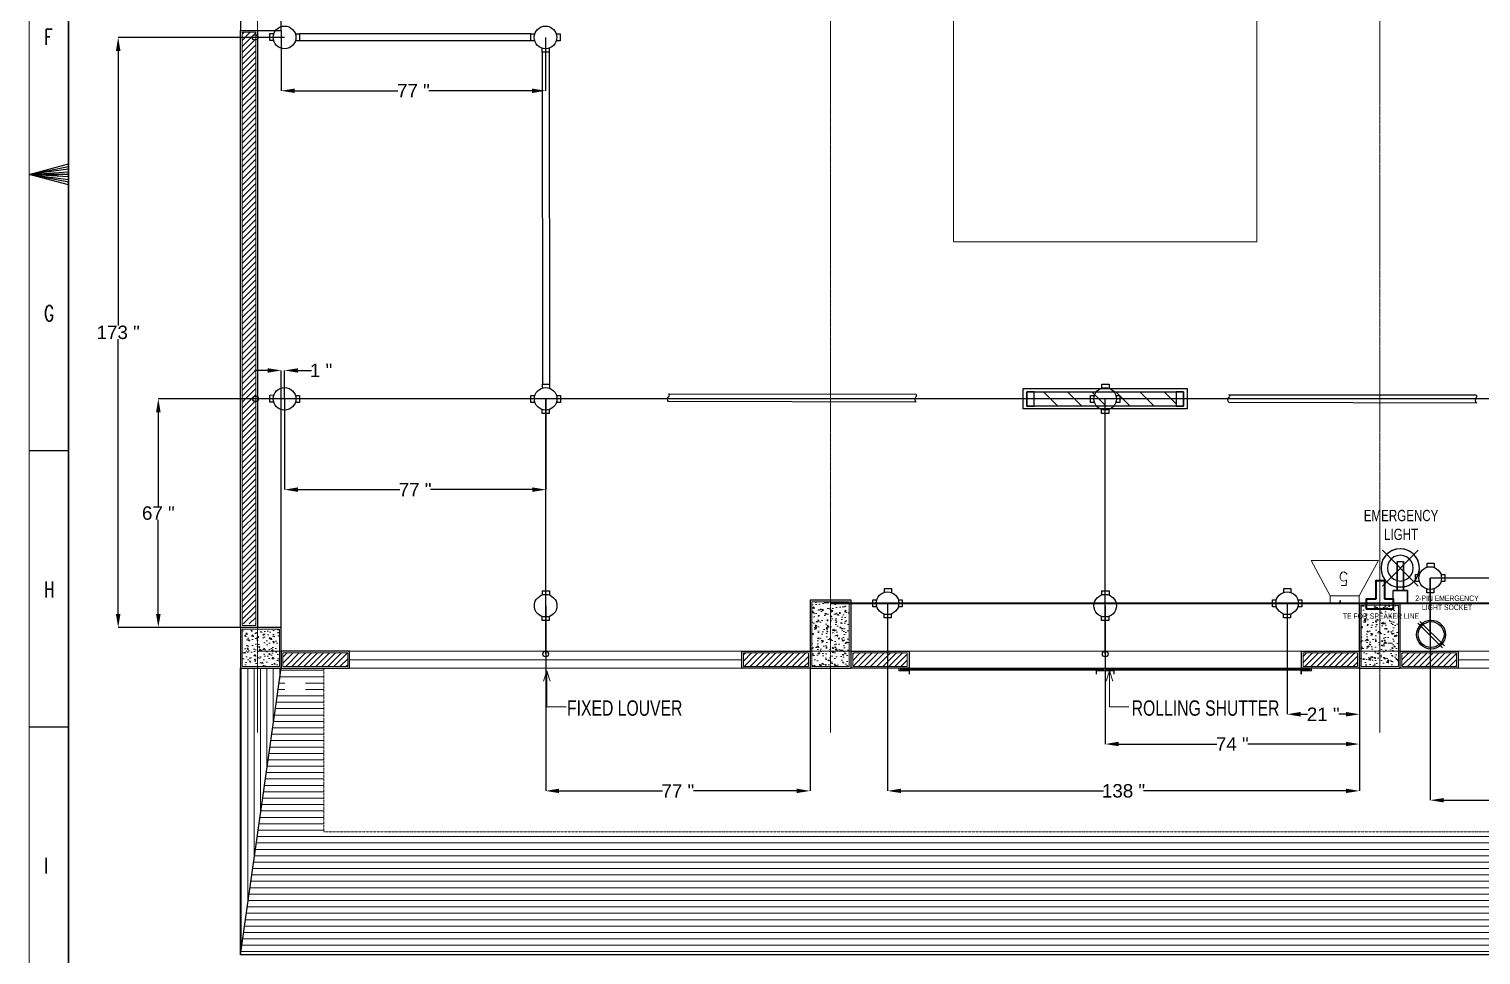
# Model space of a CAD drawing. Header units: inches. Extents: x -49881 to 95347, y -45374 to 27845.
# Drawn here: x 1658 to 12468, y -36293 to -29396 of the extents above; entities that cross this region are included whole.
import ezdxf

# ---------------------------------------------------------------- set-up
doc = ezdxf.new("R2010")
doc.units = ezdxf.units.IN
doc.header["$MEASUREMENT"] = 0
doc.linetypes.add('DASH', pattern=[0.35, 0.25, -0.1])
doc.linetypes.add('PHANTOMX2', pattern=[5, 2.5, -0.5, 0.5, -0.5, 0.5, -0.5])
doc.layers.get('Defpoints').update_dxf_attribs({"lineweight": 0})
for name, color, linetype in [('Cables', 7, 'Continuous'), ('COLLUM', 1, 'Continuous'), ('Layer 1', 7, 'Continuous'), ('Lights', 7, 'Continuous'), ('PVC Conduits and Circular Boxes', 7, 'Continuous'), ('Sockets', 7, 'Continuous'), ('wall 05', 3, 'Continuous')]:
    doc.layers.add(name, color=color, linetype=linetype)
for name, color, linetype, lineweight in [('dim-8', 18, 'Continuous', 15), ('DOOR', 115, 'Continuous', 15), ('FLOORTILE', 40, 'Continuous', 9), ('Glass', 142, 'Continuous', 9), ('grid', 9, 'Continuous', 13), ('HACTH', 8, 'Continuous', 9), ('Parapet', 253, 'Continuous', 15), ('Plaster Line', 9, 'Continuous', 15), ('R_Hatch', 8, 'Continuous', 9), ('Sunshed', 5, 'Continuous', 15), ('Text', 252, 'Continuous', 15)]:
    doc.layers.add(name, color=color, linetype=linetype, lineweight=lineweight)
doc.styles.get("Standard").update_dxf_attribs({"font": 'arial.ttf'})
doc.styles.add('Swiss721', font='swisscl.ttf')
doc.styles.add('TEG BORDER', font='txt_qlt.shx', dxfattribs={"width": 0.7, "bigfont": 'hztxt.shx'})
doc.dimstyles.get("Standard").update_dxf_attribs({"dimtxt": 100, "dimasz": 100, "dimexe": 0.18, "dimexo": 0.0625, "dimgap": 0.09, "dimtad": 0, "dimtih": 1, "dimtoh": 1, "dimdec": 0, "dimlfac": 0.03937, "dimzin": 0, "dimdsep": 46, "dimtxsty": 'Standard', "dimcen": 0.09, "dimclrd": 5, "dimclre": 5, "dimclrt": 256, "dimadec": 0, "dimazin": 0, "dimtfac": 1, "dimtdec": 0, "dimtofl": 0, "dimtmove": 0, "dimatfit": 3, "dimfxl": 1, "dimtolj": 1, "dimtzin": 0, "dimarcsym": 0})
pattern_1 = [(90, (-3416045.57, -4416529.553), (-47.625, 8e-15), [])]
pattern_2 = [(45, (-3822418.45, -4352115.745), (-22.4506403, 22.4506403), [])]

# ---------------------------------------------------------------- blocks, each defined once
blk = doc.blocks.new('240 BORDER A2')
at = {"linetype": 'Continuous'}
blk.add_line((5, 415), (5, 5), dxfattribs=at)
for p, q in [((5, 210), (0, 210)), ((1.25, 210), (3.75, 210)), ((0, 175), (5, 175)), ((0, 140), (5, 140))]:
    blk.add_line(p, q)
at = {"color": 5, "lineweight": 15}
blk.add_lwpolyline([(0, 420), (594, 420), (594, 0), (0, 0)], close=True, dxfattribs=at)
blk.add_lwpolyline([(5, 415), (589, 415), (589, 5), (5, 5)], close=True)
blk.add_lwpolyline([(0, 210), (5, 211.34), (5, 208.66), (0, 210), (5, 211), (5, 210.67), (0, 210), (5, 210.33), (5, 209.67), (0, 210), (5, 209.33), (5, 209), (0, 210)])
at = {"char_height": 2, "width": 2, "attachment_point": 1, "style": 'TEG BORDER'}
for s, insert in [('F', (1.91, 228.39)), ('G', (1.91, 193.39)), ('H', (1.91, 158.39)), ('I', (1.91, 123.39))]:
    blk.add_mtext(s, dxfattribs=dict(at, insert=insert))
blk = doc.blocks.new('*D198')
at = {"color": 5, "lineweight": -2, "transparency": 16777216}
for p, q in [((12091, -33486), (12091, -35140)), ((15652, -33650), (15652, -35140)), ((12191, -35140), (13722, -35140)), ((15552, -35140), (14022, -35140))]:
    blk.add_line(p, q, dxfattribs=at)
at = {"color": 5, "transparency": 16777216}
for points in [[(12191, -35124), (12191, -35157), (12091, -35140)], [(15552, -35124), (15552, -35157), (15652, -35140)]]:
    blk.add_solid(points, dxfattribs=at)
at = {"layer": 'Defpoints', "color": 0, "transparency": 16777216}
for p in [(12091, -33486), (15652, -33650), (15652, -35140)]:
    blk.add_point(p, dxfattribs=at)
at = {"transparency": 16777216, "insert": (13872, -35140), "char_height": 100, "attachment_point": 5}
blk.add_mtext('\\A1;140 "', dxfattribs=at)
blk = doc.blocks.new('*D199')
at = {"color": 5, "lineweight": -2, "transparency": 16777216}
for p, q in [((11025, -33673), (11025, -34500)), ((11563, -33675), (11563, -34500)), ((11125, -34500), (11177, -34500)), ((11463, -34500), (11410, -34500))]:
    blk.add_line(p, q, dxfattribs=at)
at = {"color": 5, "transparency": 16777216}
for points in [[(11125, -34483), (11125, -34517), (11025, -34500)], [(11463, -34483), (11463, -34517), (11563, -34500)]]:
    blk.add_solid(points, dxfattribs=at)
at = {"layer": 'Defpoints', "color": 0, "transparency": 16777216}
for p in [(11025, -33673), (11563, -33675), (11025, -34500)]:
    blk.add_point(p, dxfattribs=at)
at = {"transparency": 16777216, "insert": (11294, -34500), "char_height": 100, "attachment_point": 5}
blk.add_mtext('\\A1;21 "', dxfattribs=at)
blk = doc.blocks.new('*D200')
at = {"color": 5, "lineweight": -2, "transparency": 16777216}
for p, q in [((9671, -33692), (9671, -34722)), ((11563, -33675), (11563, -34722)), ((9771, -34722), (10501, -34722)), ((11463, -34722), (10732, -34722))]:
    blk.add_line(p, q, dxfattribs=at)
at = {"color": 5, "transparency": 16777216}
for points in [[(9771, -34705), (9771, -34738), (9671, -34722)], [(11463, -34705), (11463, -34738), (11563, -34722)]]:
    blk.add_solid(points, dxfattribs=at)
at = {"layer": 'Defpoints', "color": 0, "transparency": 16777216}
for p in [(9671, -33691), (11563, -33675), (11563, -34722)]:
    blk.add_point(p, dxfattribs=at)
at = {"transparency": 16777216, "insert": (10617, -34722), "char_height": 100, "attachment_point": 5}
blk.add_mtext('\\A1;74 "', dxfattribs=at)
blk = doc.blocks.new('*D201')
at = {"color": 5, "lineweight": -2, "transparency": 16777216}
for p, q in [((8051, -33673), (8051, -35071)), ((11563, -33675), (11563, -35071)), ((8151, -35071), (9657, -35071)), ((11463, -35071), (9957, -35071))]:
    blk.add_line(p, q, dxfattribs=at)
at = {"color": 5, "transparency": 16777216}
for points in [[(8151, -35054), (8151, -35087), (8051, -35071)], [(11463, -35054), (11463, -35087), (11563, -35071)]]:
    blk.add_solid(points, dxfattribs=at)
at = {"layer": 'Defpoints', "color": 0, "transparency": 16777216}
for p in [(8051, -33673), (11563, -33675), (11563, -35071)]:
    blk.add_point(p, dxfattribs=at)
at = {"transparency": 16777216, "insert": (9807, -35071), "char_height": 100, "attachment_point": 5}
blk.add_mtext('\\A1;138 "', dxfattribs=at)
blk = doc.blocks.new('*D202')
at = {"color": 5, "lineweight": -2, "transparency": 16777216}
for p, q in [((5505, -33692), (5505, -35071)), ((7473, -33650), (7473, -35071)), ((5605, -35071), (6374, -35071)), ((7373, -35071), (6605, -35071))]:
    blk.add_line(p, q, dxfattribs=at)
at = {"color": 5, "transparency": 16777216}
for points in [[(5605, -35054), (5605, -35087), (5505, -35071)], [(7373, -35054), (7373, -35087), (7473, -35071)]]:
    blk.add_solid(points, dxfattribs=at)
at = {"layer": 'Defpoints', "color": 0, "transparency": 16777216}
for p in [(5505, -33691), (7473, -33650), (7473, -35071)]:
    blk.add_point(p, dxfattribs=at)
at = {"transparency": 16777216, "insert": (6489, -35071), "char_height": 100, "attachment_point": 5}
blk.add_mtext('\\A1;77 "', dxfattribs=at)
blk = doc.blocks.new('*D203')
at = {"color": 5, "lineweight": -2, "transparency": 16777216}
for p, q in [((3561, -32151), (2621, -32151)), ((2621, -32251), (2621, -32951)), ((2621, -33753), (2621, -33053)), ((3536, -33853), (2621, -33853))]:
    blk.add_line(p, q, dxfattribs=at)
at = {"color": 5, "transparency": 16777216}
for points in [[(2604, -32251), (2638, -32251), (2621, -32151)], [(2604, -33753), (2638, -33753), (2621, -33853)]]:
    blk.add_solid(points, dxfattribs=at)
at = {"layer": 'Defpoints', "color": 0, "transparency": 16777216}
for p in [(2621, -32151), (3561, -32151), (3536, -33853)]:
    blk.add_point(p, dxfattribs=at)
at = {"transparency": 16777216, "insert": (2621, -33002), "char_height": 100, "attachment_point": 5}
blk.add_mtext('\\A1;67 "', dxfattribs=at)
blk = doc.blocks.new('*D204')
at = {"color": 5, "lineweight": -2, "transparency": 16777216}
for p, q in [((3561, -29459), (2322, -29459)), ((2322, -29559), (2322, -31604)), ((2322, -33753), (2322, -31707)), ((3536, -33853), (2322, -33853))]:
    blk.add_line(p, q, dxfattribs=at)
at = {"color": 5, "transparency": 16777216}
for points in [[(2305, -29559), (2339, -29559), (2322, -29459)], [(2305, -33753), (2339, -33753), (2322, -33853)]]:
    blk.add_solid(points, dxfattribs=at)
at = {"layer": 'Defpoints', "color": 0, "transparency": 16777216}
for p in [(3561, -29459), (2322, -33853), (3536, -33853)]:
    blk.add_point(p, dxfattribs=at)
at = {"transparency": 16777216, "insert": (2322, -31656), "char_height": 100, "attachment_point": 5}
blk.add_mtext('\\A1;173 "', dxfattribs=at)
blk = doc.blocks.new('*D209')
at = {"color": 5, "lineweight": -2, "transparency": 16777216}
for p, q in [((3536, -29408), (3536, -29856)), ((5504, -29459), (5504, -29856)), ((3636, -29856), (4405, -29856)), ((5404, -29856), (4636, -29856))]:
    blk.add_line(p, q, dxfattribs=at)
at = {"color": 5, "transparency": 16777216}
for points in [[(3636, -29840), (3636, -29873), (3536, -29856)], [(5404, -29840), (5404, -29873), (5504, -29856)]]:
    blk.add_solid(points, dxfattribs=at)
at = {"layer": 'Defpoints', "color": 0, "transparency": 16777216}
for p in [(3536, -29408), (5504, -29459), (5504, -29856)]:
    blk.add_point(p, dxfattribs=at)
at = {"transparency": 16777216, "insert": (4520, -29856), "char_height": 100, "attachment_point": 5}
blk.add_mtext('\\A1;77 "', dxfattribs=at)
blk = doc.blocks.new('*D210')
at = {"color": 5, "lineweight": -2, "transparency": 16777216}
for p, q in [((3561, -32151), (3561, -32827)), ((5505, -32151), (5505, -32827)), ((3661, -32827), (4418, -32827)), ((5405, -32827), (4648, -32827))]:
    blk.add_line(p, q, dxfattribs=at)
at = {"color": 5, "transparency": 16777216}
for points in [[(3661, -32810), (3661, -32844), (3561, -32827)], [(5405, -32810), (5405, -32844), (5505, -32827)]]:
    blk.add_solid(points, dxfattribs=at)
at = {"layer": 'Defpoints', "color": 0, "transparency": 16777216}
for p in [(3561, -32151), (5505, -32151), (5505, -32827)]:
    blk.add_point(p, dxfattribs=at)
at = {"transparency": 16777216, "insert": (4533, -32827), "char_height": 100, "attachment_point": 5}
blk.add_mtext('\\A1;77 "', dxfattribs=at)
blk = doc.blocks.new('*D211')
at = {"color": 5, "lineweight": -2, "transparency": 16777216}
for p, q in [((3436, -31939), (3336, -31939)), ((3536, -33853), (3536, -31939)), ((3561, -32151), (3561, -31939)), ((3661, -31939), (3761, -31939))]:
    blk.add_line(p, q, dxfattribs=at)
at = {"color": 5, "transparency": 16777216}
for points in [[(3436, -31923), (3436, -31956), (3536, -31939)], [(3661, -31923), (3661, -31956), (3561, -31939)]]:
    blk.add_solid(points, dxfattribs=at)
at = {"layer": 'Defpoints', "color": 0, "transparency": 16777216}
for p in [(3536, -31939), (3561, -32151), (3536, -33853)]:
    blk.add_point(p, dxfattribs=at)
at = {"transparency": 16777216, "insert": (3833, -31939), "char_height": 100, "attachment_point": 5}
blk.add_mtext('\\A1;1 "', dxfattribs=at)

msp = doc.modelspace()

# ---------------------------------------------------------------- hatches: boundary and pattern name
at = {"layer": 'HACTH', "lineweight": 0}
h = msp.add_hatch(dxfattribs=at)
h.set_pattern_fill('ANSI31', color=256, scale=254, style=0)
h.set_pattern_definition([(45, (-3818684.65, -4388384.025), (-22.4506403, 22.4506403), [])])
h.paths.add_polyline_path([(3244.3, -29090.3), (3345.9, -29090.3), (3345.9, -25166), (3244.3, -25166)])
h.paths.add_polyline_path([(3244.3, -33827.4), (3345.9, -33827.4), (3345.9, -29420.5), (3244.3, -29420.5)])
h = msp.add_hatch(dxfattribs=at)
h.set_pattern_fill('AR-CONC', color=256, scale=12.7, style=0)
h.set_pattern_definition([(50, (-3427018.37, -4416529.55), (91.0920432, -7.9695211), [9.525, -104.775]), (355, (-3427018.37, -4416529.55), (-17.6214194, 95.528401), [7.62, -83.82]), (100.4514, (-3427010.78, -4416530.22), (73.4706915, 87.5588218), [8.0950041, -89.0450482]), (46.1842, (-3427018.37, -4416504.15), (135.5396132, -21.0209148), [14.2875, -157.1625]), (96.6356, (-3427007.07, -4416505.9), (118.7021636, 123.7129696), [12.1425066, -133.567551]), (351.1842, (-3427018.37, -4416504.15), (118.702067, 123.7130623), [11.43, -125.73]), (21, (-3427005.67, -4416510.5), (75.8071956, -51.1325991), [9.525, -104.775]), (326, (-3427005.67, -4416510.5), (30.9010472, 92.0940557), [7.62, -83.82]), (71.4514, (-3426999.35, -4416514.76), (106.7082738, 40.9613731), [8.0950041, -89.0450482]), (37.5, (-3427018.368, -4416529.553), (1.54430163, 42.27751944), [0, -82.804, 0, -85.09, 0, -84.1375]), (7.5, (-3427018.37, -4416529.553), (33.40983126, 50.0902874), [0, -48.514, 0, -80.899, 0, -32.0675]), (327.5, (-3427046.69, -4416529.553), (67.7954494, -2.8644687), [0, -31.75, 0, -99.06, 0, -131.445]), (317.5, (-3427059.39, -4416529.553), (74.0646435, 12.71333276), [0, -41.275, 0, -65.786, 0, -93.345])])
h.paths.add_polyline_path([(7486.1, -34144.9), (7765.5, -34144.9), (7765.5, -33662.3), (7486.1, -33662.3)])
h = msp.add_hatch(dxfattribs=at)
h.set_pattern_fill('AR-CONC', color=256, scale=12.7, style=0)
h.set_pattern_definition([(50, (-3422928.97, -4416478.75), (91.0920432, -7.9695211), [9.525, -104.775]), (355, (-3422928.97, -4416478.75), (-17.6214194, 95.528401), [7.62, -83.82]), (100.4514, (-3422921.38, -4416479.42), (73.4706915, 87.5588218), [8.0950041, -89.0450482]), (46.1842, (-3422928.97, -4416453.35), (135.5396132, -21.0209148), [14.2875, -157.1625]), (96.6356, (-3422917.67, -4416455.1), (118.7021636, 123.7129696), [12.1425066, -133.567551]), (351.1842, (-3422928.97, -4416453.35), (118.702067, 123.7130623), [11.43, -125.73]), (21, (-3422916.27, -4416459.7), (75.8071956, -51.1325991), [9.525, -104.775]), (326, (-3422916.27, -4416459.7), (30.9010472, 92.0940557), [7.62, -83.82]), (71.4514, (-3422909.95, -4416463.96), (106.7082738, 40.9613731), [8.0950041, -89.0450482]), (37.5, (-3422928.968, -4416478.753), (1.54430163, 42.27751944), [0, -82.804, 0, -85.09, 0, -84.1375]), (7.5, (-3422928.97, -4416478.753), (33.40983126, 50.0902874), [0, -48.514, 0, -80.899, 0, -32.0675]), (327.5, (-3422957.29, -4416478.753), (67.7954494, -2.8644687), [0, -31.75, 0, -99.06, 0, -131.445]), (317.5, (-3422969.99, -4416478.753), (74.0646435, 12.71333276), [0, -41.275, 0, -65.786, 0, -93.345])])
h.paths.add_polyline_path([(11575.5, -34144.9), (11854.9, -34144.9), (11854.9, -33687.7), (11575.5, -33687.7)])
h = msp.add_hatch(dxfattribs=at)
h.set_pattern_fill('AR-CONC', color=256, scale=12.7, style=0)
h.set_pattern_definition([(50, (-3416045.57, -4416529.55), (91.0920432, -7.9695211), [9.525, -104.775]), (355, (-3416045.57, -4416529.55), (-17.6214194, 95.528401), [7.62, -83.82]), (100.4514, (-3416037.98, -4416530.22), (73.4706915, 87.5588218), [8.0950041, -89.0450482]), (46.1842, (-3416045.57, -4416504.15), (135.5396132, -21.0209148), [14.2875, -157.1625]), (96.6356, (-3416034.27, -4416505.9), (118.7021636, 123.7129696), [12.1425066, -133.567551]), (351.1842, (-3416045.57, -4416504.15), (118.702067, 123.7130623), [11.43, -125.73]), (21, (-3416032.87, -4416510.5), (75.8071956, -51.1325991), [9.525, -104.775]), (326, (-3416032.87, -4416510.5), (30.9010472, 92.0940557), [7.62, -83.82]), (71.4514, (-3416026.55, -4416514.76), (106.7082738, 40.9613731), [8.0950041, -89.0450482]), (37.5, (-3416045.568, -4416529.553), (1.54430163, 42.27751944), [0, -82.804, 0, -85.09, 0, -84.1375]), (7.5, (-3416045.57, -4416529.553), (33.40983126, 50.0902874), [0, -48.514, 0, -80.899, 0, -32.0675]), (327.5, (-3416073.89, -4416529.553), (67.7954494, -2.8644687), [0, -31.75, 0, -99.06, 0, -131.445]), (317.5, (-3416086.59, -4416529.553), (74.0646435, 12.71333276), [0, -41.275, 0, -65.786, 0, -93.345])])
h.paths.add_polyline_path([(3523.7, -33865.5), (3244.3, -33865.5), (3244.3, -34144.9), (3523.7, -34144.9)])
h = msp.add_hatch(dxfattribs=at)
h.set_pattern_fill('ANSI31', color=256, scale=254, style=0)
h.set_pattern_definition(pattern_2)
h.paths.add_polyline_path([(3549.1, -34043.3), (3549.1, -34144.9), (4031.7, -34144.9), (4031.7, -34043.3)])
h.paths.add_polyline_path([(6978.1, -34043.3), (6978.1, -34144.9), (7460.7, -34144.9), (7460.7, -34043.3)])
h = msp.add_hatch(dxfattribs=at)
h.set_pattern_fill('ANSI31', color=256, scale=254, style=0)
h.set_pattern_definition(pattern_2)
h.paths.add_polyline_path([(8197.3, -34144.9), (8197.3, -34043.3), (7790.9, -34043.3), (7790.9, -34144.9)])
h.paths.add_polyline_path([(11550.1, -34144.9), (11550.1, -34043.3), (11143.7, -34043.3), (11143.7, -34144.9)])
h.paths.add_polyline_path([(11880.3, -34043.3), (11880.3, -34144.9), (12286.7, -34144.9), (12286.7, -34043.3)])
h.paths.add_polyline_path([(15639.5, -34144.9), (15639.5, -34043.3), (15233.1, -34043.3), (15233.1, -34144.9)])
h.paths.add_polyline_path([(16896.8, -34144.9), (16896.8, -34043.3), (15969.7, -34043.3), (15969.7, -34144.9)])
h.paths.add_polyline_path([(18954.2, -34043.3), (18954.2, -34144.9), (19881.3, -34144.9), (19881.3, -34043.3)])
h.paths.add_polyline_path([(22954.7, -34043.3), (22954.7, -34144.9), (24072.3, -34144.9), (24072.3, -34043.3)])
h = msp.add_hatch(dxfattribs=at)
h.set_pattern_fill('ANSI31', color=256, scale=381, angle=45, style=0)
h.set_pattern_definition(pattern_1)
h.paths.add_polyline_path([(3536.4, -34157.6), (3231.6, -34157.6), (3231.6, -36291.2)])
at = {"layer": 'Lights'}
h = msp.add_hatch(dxfattribs=at)
h.set_pattern_fill('ANSI31', color=256, scale=1016, angle=270)
h.set_pattern_definition([(315, (7066.06, -26360.96), (89.8026, 89.8026), [])])
h.paths.add_polyline_path([(10199, -32204.3), (10199, -32097.6), (9142.1, -32097.6), (9142.1, -32204.3)])
at = {"layer": 'R_Hatch', "lineweight": 0}
h = msp.add_hatch(dxfattribs=at)
h.set_pattern_fill('ANSI31', color=256, scale=381, angle=315, style=0)
h.set_pattern_definition([(0, (-3568904.924, -4389145.487), (1e-14, 47.625), [])])
h.paths.add_polyline_path([(13038.4, -36291.2), (13038.4, -35376.8), (3853.9, -35376.8), (3853.9, -34157.6), (3536.4, -34157.6), (3231.6, -36291.2)])
h.paths.add_polyline_path([(23767.5, -36291.2), (23462.7, -34157.6), (23272.2, -34157.6), (23272.2, -35376.8), (13105.9, -35376.8), (12970.9, -36291.2)])
h.paths.add_polyline_path([(3562.7, -34358.7), (3562.7, -34221.1), (3717.2, -34221.1), (3717.2, -34358.7)], flags=16)
h.paths.add_polyline_path([(14408, -36272.6), (14408, -36005)], flags=16)
h = msp.add_hatch(dxfattribs=at)
h.set_pattern_fill('ANSI31', color=256, scale=381, angle=45, style=0)
h.set_pattern_definition(pattern_1)
h.paths.add_polyline_path([(3536.4, -34157.6), (3231.6, -34157.6), (3231.6, -36291.2)])

# ---------------------------------------------------------------- linework, layer by layer
for p, q in [((5394.5, -29432.3), (3670.8, -29432.3)), ((5394.5, -29484.8), (3670.8, -29484.8))]:
    msp.add_line(p, q)
at = {"linetype": 'Continuous', "ltscale": 10}
for p, q in [((3231.6, -36291.2), (3231.6, -34157.6)), ((3231.6, -36291.2), (3536.4, -34157.6)), ((23704, -36291.2), (3231.6, -36291.2))]:
    msp.add_line(p, q, dxfattribs=at)
at = {"lineweight": 15}
for points in [[(11203.2, -33354.9), (11346.4, -33617)], [(11562.8, -33675), (11562.8, -33617), (11706.1, -33354.9), (11203.2, -33354.9)], [(11562.8, -33617), (11346.4, -33617), (11346.4, -33675)], [(11346.4, -33675), (11562.8, -33675)]]:
    msp.add_lwpolyline(points, dxfattribs=at)
for centre in [(3342, -29458.6), (3344.1, -32151), (5504.9, -34051.2), (9670.5, -34051.2)]:
    msp.add_circle(centre, 21.1)
msp.add_open_spline([(11427.2, -33540.8), (11427.2, -33540.8), (11463.8, -33540.8), (11463.8, -33540.8), (11463.8, -33540.8), (11468.3, -33498.2), (11468.3, -33498.2), (11468.3, -33498.2), (11463.8, -33502.7), (11463.8, -33502.7), (11396.4, -33535.3), (11411.8, -33400.7), (11468.3, -33450.9), (11468.3, -33450.9), (11471.4, -33460.1), (11471.4, -33460.1)], degree=3, knots=[0, 0, 0, 0, 1, 1, 1, 2, 2, 2, 3, 3, 3, 4, 4, 4, 5, 5, 5, 5], dxfattribs=at)
at = {"layer": 'Cables', "color": 3}
for p, q in [((19438.9, -32151), (3344.1, -32151)), ((5504.9, -34051.2), (5504.9, -32151)), ((9670.5, -34051.2), (9670.5, -32151))]:
    msp.add_line(p, q, dxfattribs=at)
at = {"layer": 'Cables', "color": 6}
for p in [(28133.3, -33485.6), (12090.9, -33913)]:
    msp.add_line(p, (12090.9, -33485.6), dxfattribs=at)
at = {"layer": 'Cables', "color": 5, "lineweight": 40}
msp.add_line((7625.8, -33673.4), (25726, -33673.4), dxfattribs=at)
at = {"layer": 'Cables', "color": 5, "lineweight": 30}
msp.add_line((11419.5, -33673.4), (11419.5, -33653.2), dxfattribs=at)
at = {"layer": 'Cables', "color": 5, "lineweight": 40}
for points in [[(11687.4, -33641.1), (11687.4, -33504.6), (11750.6, -33504.6), (11750.6, -33641.1)], [(11750.6, -33641.1), (11814.3, -33641.1), (11814.3, -33717.2), (11616.1, -33717.2), (11616.1, -33641.1), (11687.4, -33641.1)]]:
    msp.add_lwpolyline(points, dxfattribs=at)
at = {"layer": 'COLLUM', "linetype": 'Continuous', "ltscale": 10}
for points in [[(3231.6, -29407.8), (3536.4, -29407.8), (3536.4, -29103), (3231.6, -29103)], [(7473.4, -34157.6), (7778.2, -34157.6), (7778.2, -33649.6), (7473.4, -33649.6)], [(11562.8, -34157.6), (11867.6, -34157.6), (11867.6, -33675), (11562.8, -33675)], [(3231.6, -34157.6), (3536.4, -34157.6), (3536.4, -33852.8), (3231.6, -33852.8)]]:
    msp.add_lwpolyline(points, close=True, dxfattribs=at)
at = {"layer": 'DOOR', "linetype": 'Continuous', "ltscale": 10}
for points in [[(8210, -34157.6), (8133.8, -34157.6), (8133.8, -34176.6), (8210, -34176.6), (8210, -34202)], [(9607, -34202), (9607, -34202), (9607, -34176.6), (9734, -34176.6), (9734, -34202), (9734, -34176.6), (9670.5, -34176.6), (9670.5, -34157.6), (9734, -34157.6), (9607, -34157.6)], [(9670.5, -34157.6), (9670.5, -34176.6), (9734, -34176.6), (9734, -34176.6), (9734, -34202)], [(11131, -34157.6), (11207.2, -34157.6), (11207.2, -34176.6), (11131, -34176.6), (11131, -34202)], [(8214.5, -34162.1), (8144.4, -34162.1), (8144.4, -34172.1), (8214.5, -34172.1), (8214.5, -34202)], [(9602.5, -34162.1), (9659.9, -34162.1), (9659.9, -34172.1), (9602.5, -34172.1), (9602.5, -34202)], [(9738.5, -34162.1), (9681.1, -34162.1), (9681.1, -34172.1), (9738.5, -34172.1), (9738.5, -34202)], [(11126.5, -34162.1), (11196.6, -34162.1), (11196.6, -34172.1), (11126.5, -34172.1), (11126.5, -34202)]]:
    msp.add_lwpolyline(points, dxfattribs=at)
for points in [[(8145.4, -34163.3), (9658.9, -34163.3), (9658.9, -34170.9), (8145.4, -34170.9)], [(11195.6, -34163.3), (9682.1, -34163.3), (9682.1, -34170.9), (11195.6, -34170.9)]]:
    msp.add_lwpolyline(points, close=True, dxfattribs=at)
at = {"layer": 'FLOORTILE', "linetype": 'Continuous', "ltscale": 10}
msp.add_lwpolyline([(8540.2, -30982.6), (10800.8, -30982.6), (10800.8, -25902.6), (8540.2, -25902.6)], close=True, dxfattribs=at)
for points in [[(5488.7, -34252.4), (5514, -34176.6), (5539.3, -34252.4), (5514, -34176.6), (5514, -34445.8), (5658, -34445.8)], [(9677, -34252.4), (9702.3, -34176.6), (9727.6, -34252.4), (9702.3, -34176.6), (9702.3, -34445.8), (9846.3, -34445.8)]]:
    msp.add_lwpolyline(points, dxfattribs=at)
at = {"layer": 'Glass', "ltscale": 10}
for points in [[(4044.4, -34094.1), (6965.4, -34094.1), (6965.4, -34157.6), (4044.4, -34157.6)], [(12299.4, -34094.1), (15220.4, -34094.1), (15220.4, -34157.6), (12299.4, -34157.6)]]:
    msp.add_lwpolyline(points, close=True, dxfattribs=at)
at = {"layer": 'grid', "linetype": 'PHANTOMX2', "ltscale": 0.2}
for points in [[(3358.6, -34638.7), (3358.6, -24078.1)], [(7625.8, -34638.7), (7625.8, -24078.1)], [(11715.2, -34638.7), (11715.2, -24078.1)], [(3790.4, -34030.6), (3536.4, -34030.6)], [(5695.4, -34030.6), (4184.1, -34030.6)], [(7219.4, -34030.6), (7473.4, -34030.6)]]:
    msp.add_lwpolyline(points, dxfattribs=at)
at = {"layer": 'Layer 1', "color": 1}
for points in [[(12010.9, -33421.8), (12008.9, -33388.3), (12000.5, -33356.9), (11983.7, -33327.6), (11962.8, -33304.6), (11935.6, -33285.8), (11904.2, -33273.2), (11872.8, -33267), (11839.4, -33271.1), (11808, -33279.5), (11780.8, -33298.3), (11757.8, -33319.3), (11738.9, -33348.6), (11728.5, -33377.8), (11724.3, -33411.3)], [(12010.9, -33411.3), (12006.8, -33379.9), (11996.3, -33348.6), (11979.6, -33321.4), (11956.5, -33298.3), (11929.3, -33281.6), (11900, -33271.1), (11866.6, -33267), (11835.2, -33271.1), (11805.9, -33281.6), (11778.7, -33298.3), (11755.7, -33321.4), (11738.9, -33348.6), (11728.5, -33379.9), (11724.3, -33411.3), (11728.5, -33442.7), (11738.9, -33474.1), (11755.7, -33501.3), (11778.7, -33524.3), (11805.9, -33541.1), (11835.2, -33551.5), (11866.6, -33553.6), (11900, -33551.5), (11929.3, -33541.1), (11956.5, -33524.3), (11979.6, -33501.3), (11996.3, -33474.1), (12006.8, -33442.7), (12010.9, -33411.3)], [(11734.8, -33545.2), (12000.5, -33277.4)], [(11734.8, -33277.4), (12000.5, -33545.2)], [(11962.8, -33411.3), (11960.7, -33386.2), (11950.3, -33363.2), (11935.6, -33344.4), (11914.7, -33327.6), (11891.7, -33319.3), (11866.6, -33315.1), (11843.5, -33319.3), (11820.5, -33327.6), (11799.6, -33344.4), (11785, -33363.2), (11774.5, -33386.2), (11772.4, -33411.3), (11774.5, -33436.4), (11785, -33459.5), (11799.6, -33478.3), (11820.5, -33495), (11843.5, -33503.4), (11866.6, -33507.6), (11891.7, -33503.4), (11914.7, -33495), (11935.6, -33478.3), (11950.3, -33459.5), (11960.7, -33436.4), (11962.8, -33411.3)], [(11843.5, -33363.2), (11843.5, -33578.7)], [(11891.7, -33578.7), (11843.5, -33578.7), (11843.5, -33363.2)], [(11891.7, -33578.7), (11891.7, -33363.2), (11891.7, -33564.1), (11891.7, -33578.7), (11843.5, -33578.7)], [(11843.5, -33363.2), (11891.7, -33363.2)], [(11843.5, -33363.2), (11891.7, -33363.2)], [(11902.1, -33549.4), (11929.3, -33541.1), (11956.5, -33524.3), (11977.5, -33503.4), (11994.2, -33478.3), (12004.7, -33451.1), (12010.9, -33421.8)], [(11814.3, -33675), (11814.3, -33578.7), (11921, -33578.7), (11921, -33675)], [(11921, -33578.7), (11814.3, -33578.7)], [(11902.1, -33549.4), (11891.7, -33553.6), (11843.5, -33553.6)], [(11921, -33675), (11921, -33578.7)], [(11814.3, -33675), (11921, -33675)]]:
    msp.add_lwpolyline(points, dxfattribs=at)
at = {"layer": 'Lights'}
for points in [[(9060.9, -32226.1), (9060.9, -32073.7), (10280.1, -32073.7), (10280.1, -32226.1)], [(9087.7, -32204.3), (9087.7, -32097.6), (10253.4, -32097.6), (10253.4, -32204.3)], [(9087.7, -32097.6), (9087.7, -32204.3), (9142.1, -32204.3), (9142.1, -32097.6)], [(10199, -32097.6), (10199, -32204.3), (10253.4, -32204.3), (10253.4, -32097.6)]]:
    msp.add_lwpolyline(points, close=True, dxfattribs=at)
at = {"layer": 'Parapet'}
for points in [[(3231.6, -34157.6), (28253.2, -34157.6), (28253.2, -24861.2), (3231.6, -24861.2)], [(3358.6, -34030.6), (28126.2, -34030.6), (28126.2, -24988.2), (3358.6, -24988.2)]]:
    msp.add_lwpolyline(points, close=True, dxfattribs=at)
at = {"layer": 'Plaster Line', "color": 252}
msp.add_line((3231.6, -36291.2), (23767.5, -36291.2), dxfattribs=at)
at = {"layer": 'Plaster Line'}
for points in [[(3244.3, -29420.5), (3345.9, -29420.5), (3345.9, -33840.1), (3244.3, -33840.1)], [(7486.1, -34144.9), (7765.5, -34144.9), (7765.5, -33662.3), (7486.1, -33662.3)], [(11575.5, -34144.9), (11854.9, -34144.9), (11854.9, -33687.7), (11575.5, -33687.7)], [(3244.3, -34144.9), (3523.7, -34144.9), (3523.7, -33865.5), (3244.3, -33865.5)], [(4031.7, -34043.3), (3549.1, -34043.3), (3549.1, -34144.9), (4031.7, -34144.9)], [(6978.1, -34043.3), (7460.7, -34043.3), (7460.7, -34144.9), (6978.1, -34144.9)], [(7790.9, -34043.3), (8197.3, -34043.3), (8197.3, -34144.9), (7790.9, -34144.9)], [(11143.7, -34043.3), (11550.1, -34043.3), (11550.1, -34144.9), (11143.7, -34144.9)], [(11880.3, -34043.3), (12286.7, -34043.3), (12286.7, -34144.9), (11880.3, -34144.9)]]:
    msp.add_lwpolyline(points, close=True, dxfattribs=at)
at = {"layer": 'PVC Conduits and Circular Boxes'}
for p, q in [((3450.9, -29429.8), (3482.3, -29429.7)), ((3450.9, -29482.2), (3450.9, -29429.8)), ((3480.6, -29482.2), (3450.9, -29482.2)), ((3641.1, -29432.3), (3670.8, -29432.3)), ((3670.8, -29484.8), (3641.1, -29484.8)), ((3670.8, -29432.3), (3670.8, -29484.8)), ((5394.5, -29484.8), (5394.5, -29432.3)), ((5394.5, -29432.3), (5424.2, -29432.3)), ((5424.2, -29484.8), (5394.5, -29484.8)), ((5583.9, -29432.3), (5613.6, -29432.3)), ((5613.6, -29484.8), (5583.9, -29484.8)), ((5613.6, -29432.3), (5613.6, -29484.8)), ((5477.7, -29568.1), (5477.7, -29538.4)), ((5530.1, -29568.1), (5477.7, -29568.1)), ((5477.7, -29568.1), (5481.2, -32040.6)), ((5530.1, -29538.4), (5530.1, -29568.1)), ((5530.1, -29568.1), (5533.7, -32040.6)), ((5481.2, -32070.3), (5481.2, -32040.6)), ((5481.2, -32040.6), (5533.7, -32040.6)), ((5533.7, -32040.6), (5533.8, -32072)), ((9646.8, -32070.3), (9646.8, -32040.6)), ((9646.8, -32040.6), (9699.3, -32040.6)), ((9699.3, -32040.6), (9699.4, -32072)), ((3450.9, -32122.2), (3482.3, -32122.1)), ((3450.9, -32174.6), (3450.9, -32122.2)), ((3480.6, -32174.6), (3450.9, -32174.6)), ((3641.1, -32124.7), (3670.8, -32124.7)), ((3670.8, -32177.2), (3641.1, -32177.2)), ((3670.8, -32124.7), (3670.8, -32177.2)), ((5395.5, -32177.2), (5395.5, -32124.7)), ((5395.5, -32124.7), (5425.2, -32124.7)), ((5425.2, -32177.2), (5395.5, -32177.2)), ((5584.9, -32124.7), (5614.6, -32124.7)), ((5614.6, -32177.2), (5584.9, -32177.2)), ((5614.6, -32124.7), (5614.6, -32177.2)), ((9561.1, -32177.2), (9561.1, -32124.7)), ((9561.1, -32124.7), (9590.8, -32124.7)), ((9590.8, -32177.2), (9561.1, -32177.2)), ((9750.5, -32124.7), (9780.2, -32124.7)), ((9780.2, -32177.2), (9750.5, -32177.2)), ((9780.2, -32124.7), (9780.2, -32177.2)), ((5478.7, -32260.5), (5478.7, -32230.8)), ((5531.1, -32260.5), (5478.7, -32260.5)), ((5531.1, -32230.8), (5531.1, -32260.5)), ((9644.3, -32260.5), (9644.3, -32230.8)), ((9696.7, -32260.5), (9644.3, -32260.5)), ((9696.7, -32230.8), (9696.7, -32260.5)), ((12067.2, -33404.9), (12067.2, -33375.2)), ((12067.2, -33375.2), (12119.7, -33375.2)), ((12119.7, -33375.2), (12119.8, -33406.6)), ((11981.5, -33511.8), (11981.5, -33459.3)), ((11981.5, -33459.3), (12011.2, -33459.3)), ((12170.9, -33459.3), (12200.6, -33459.3)), ((12200.6, -33459.3), (12200.6, -33511.8)), ((5481.2, -33610.8), (5481.2, -33581.1)), ((5481.2, -33581.1), (5533.7, -33581.1)), ((5533.7, -33581.1), (5533.8, -33612.5)), ((8027, -33592.7), (8027, -33563)), ((8027, -33563), (8079.4, -33563)), ((8079.4, -33563), (8079.5, -33594.4)), ((9646.8, -33610.8), (9646.8, -33581.1)), ((9646.8, -33581.1), (9699.3, -33581.1)), ((9699.3, -33581.1), (9699.4, -33612.5)), ((11001.1, -33592.7), (11001.1, -33563)), ((11001.1, -33563), (11053.6, -33563)), ((11053.6, -33563), (11053.7, -33594.4)), ((12011.2, -33511.8), (11981.5, -33511.8)), ((12064.7, -33595.1), (12064.7, -33565.4)), ((12117.1, -33595.1), (12064.7, -33595.1)), ((12117.1, -33565.4), (12117.1, -33595.1)), ((12200.6, -33511.8), (12170.9, -33511.8)), ((7941.2, -33699.6), (7941.2, -33647.2)), ((7941.2, -33647.2), (7970.9, -33647.2)), ((7970.9, -33699.6), (7941.2, -33699.6)), ((8130.6, -33647.2), (8160.3, -33647.2)), ((8160.3, -33699.6), (8130.6, -33699.6)), ((8160.3, -33647.2), (8160.3, -33699.6)), ((10915.4, -33699.6), (10915.4, -33647.2)), ((10915.4, -33647.2), (10945.1, -33647.2)), ((10945.1, -33699.6), (10915.4, -33699.6)), ((11104.8, -33647.2), (11134.5, -33647.2)), ((11134.5, -33699.6), (11104.8, -33699.6)), ((11134.5, -33647.2), (11134.5, -33699.6)), ((5478.7, -33801), (5478.7, -33771.3)), ((5531.1, -33801), (5478.7, -33801)), ((5531.1, -33771.3), (5531.1, -33801)), ((8024.4, -33782.9), (8024.4, -33753.2)), ((8076.9, -33782.9), (8024.4, -33782.9)), ((8076.9, -33753.2), (8076.9, -33782.9)), ((9644.3, -33801), (9644.3, -33771.3)), ((9696.7, -33801), (9644.3, -33801)), ((9696.7, -33771.3), (9696.7, -33801)), ((10998.6, -33782.9), (10998.6, -33753.2)), ((11051.1, -33782.9), (10998.6, -33782.9)), ((11051.1, -33753.2), (11051.1, -33782.9))]:
    msp.add_line(p, q, dxfattribs=at)
for points in [[(8260.2, -32115.1, -0.5634698), (8260.2, -32135.4, 0.3686009), (8262.5, -32176.3), (6420.1, -32171.1, -0.4563224), (6420.2, -32135.4, 0.6058844), (6420.2, -32114.4)], [(12432.1, -32121, -0.5634698), (12432.1, -32141.2, 0.3686009), (12434.4, -32182.1), (10592, -32177, -0.4563224), (10592.1, -32141.2, 0.6058844), (10592.1, -32120.3)]]:
    msp.add_lwpolyline(points, format="xyb", close=True, dxfattribs=at)
for centre in [(3561.3, -29458.6), (5503.9, -29458.6), (3561.3, -32151), (5504.9, -32151), (9670.5, -32151), (12090.9, -33485.6), (5504.9, -33691.5), (8050.6, -33673.4), (9670.5, -33691.5), (11024.8, -33673.4)]:
    msp.add_circle(centre, 84.1, dxfattribs=at)
at = {"layer": 'R_Hatch', "linetype": 'Continuous', "ltscale": 10}
for p, q in [((3231.6, -36291.2), (3231.6, -34157.6)), ((3231.6, -36291.2), (3536.4, -34157.6)), ((23767.5, -36291.2), (3231.6, -36291.2))]:
    msp.add_line(p, q, dxfattribs=at)
at = {"layer": 'Sockets', "color": 1}
for p, q in [((11999.1, -33821.2), (12182.7, -34004.8)), ((12013.9, -33808), (12197.6, -33991.6))]:
    msp.add_line(p, q, dxfattribs=at)
for radius in [107.5, 96.2]:
    msp.add_circle((12097, -33906.6), radius, dxfattribs=at)
at = {"layer": 'Sunshed', "linetype": 'DASH'}
for p, q in [((3853.9, -34157.6), (3853.9, -35376.8)), ((3853.9, -35376.8), (23272.2, -35376.8))]:
    msp.add_line(p, q, dxfattribs=at)
at = {"layer": 'wall 05'}
for points in [[(3231.6, -29407.8), (3358.6, -29407.8), (3358.6, -33852.8), (3231.6, -33852.8)], [(4044.4, -34030.6), (3536.4, -34030.6), (3536.4, -34157.6), (4044.4, -34157.6)], [(6965.4, -34030.6), (7473.4, -34030.6), (7473.4, -34157.6), (6965.4, -34157.6)], [(7778.2, -34030.6), (8210, -34030.6), (8210, -34157.6), (7778.2, -34157.6)], [(11131, -34030.6), (11562.8, -34030.6), (11562.8, -34157.6), (11131, -34157.6)], [(11867.6, -34030.6), (12299.4, -34030.6), (12299.4, -34157.6), (11867.6, -34157.6)]]:
    msp.add_lwpolyline(points, close=True, dxfattribs=at)

# ---------------------------------------------------------------- block references
at = {"xscale": 58.778876177409, "yscale": 58.778876177409, "zscale": 58.778876177409}
msp.add_blockref('240 BORDER A2', (1658.4, -42822.2), dxfattribs=at)

# ---------------------------------------------------------------- texts
at = {"layer": 'dim-8', "linetype": 'Continuous', "ltscale": 10, "char_height": 114.3, "style": 'Swiss721'}
for s, insert, attachment_point in [('\\A1;FIXED LOUVER', (6093.3, -34454.5), 5), ('\\A1;ROLLING SHUTTER', (9867.7, -34454.5), 4)]:
    msp.add_mtext(s, dxfattribs=dict(at, insert=insert, attachment_point=attachment_point))
at = {"layer": 'Text', "color": 4, "attachment_point": 2, "style": 'Swiss721'}
for s, insert, char_height, width in [('EMERGENCY LIGHT ', (11873.6, -32978), 84, 657.618), ('2-PIN EMERGENCY LIGHT SOCKET', (12215.5, -33615.6), 40.64, 499.131), ('TE FOR SPEAKER LINE', (11723.9, -33748.5), 40.64, 499.131)]:
    msp.add_mtext(s, dxfattribs=dict(at, insert=insert, char_height=char_height, width=width))

# ---------------------------------------------------------------- dimensions: what is measured, and where the dimension line sits
for base, p1, p2, picture, middle in [((2322, -33852.8), (3561.3, -29458.6), (3536.4, -33852.8), '*D204', (2322, -31655.7)), ((2620.9, -32151), (3536.4, -33852.8), (3561.3, -32151), '*D203', (2620.9, -33001.9))]:
    dim = msp.add_linear_dim(base=base, p1=p1, p2=p2, angle=90, dimstyle='Standard', override={"dimpost": ' "'})
    dim.commit()
    dim.dimension.update_dxf_attribs({"geometry": picture, "text_midpoint": middle})
for base, p1, p2, picture, middle in [((5503.9, -29856.3), (3536.4, -29407.8), (5503.9, -29458.6), '*D209', (4520.2, -29856.3)), ((5504.9, -32826.9), (3561.2, -32151), (5504.9, -32151), '*D210', (4533.1, -32826.9)), ((15652.2, -35140.3), (12090.9, -33485.6), (15652.2, -33649.6), '*D198', (13871.6, -35140.3)), ((7473.4, -35070.8), (5504.9, -33691.5), (7473.4, -33649.6), '*D202', (6489.2, -35070.8)), ((11562.8, -35070.6), (8050.6, -33673.4), (11562.8, -33675), '*D201', (9806.7, -35070.6)), ((11562.8, -34721.8), (9670.5, -33691.5), (11562.8, -33675), '*D200', (10616.7, -34721.8)), ((11024.8, -34499.9), (11562.8, -33675), (11024.8, -33673.4), '*D199', (11293.8, -34499.9))]:
    dim = msp.add_linear_dim(base=base, p1=p1, p2=p2, dimstyle='Standard', override={"dimpost": ' "'})
    dim.commit()
    dim.dimension.update_dxf_attribs({"geometry": picture, "text_midpoint": middle})
dim = msp.add_linear_dim(base=(3536.4, -31939.3), p1=(3561.2, -32151), p2=(3536.4, -33852.8), dimstyle='Standard', override={"dimpost": ' "'})
dim.commit()
dim.dimension.update_dxf_attribs({"geometry": '*D211', "text_midpoint": (3833.5, -31939.3), "dimtype": 160})

doc.saveas('drawing.dxf')
